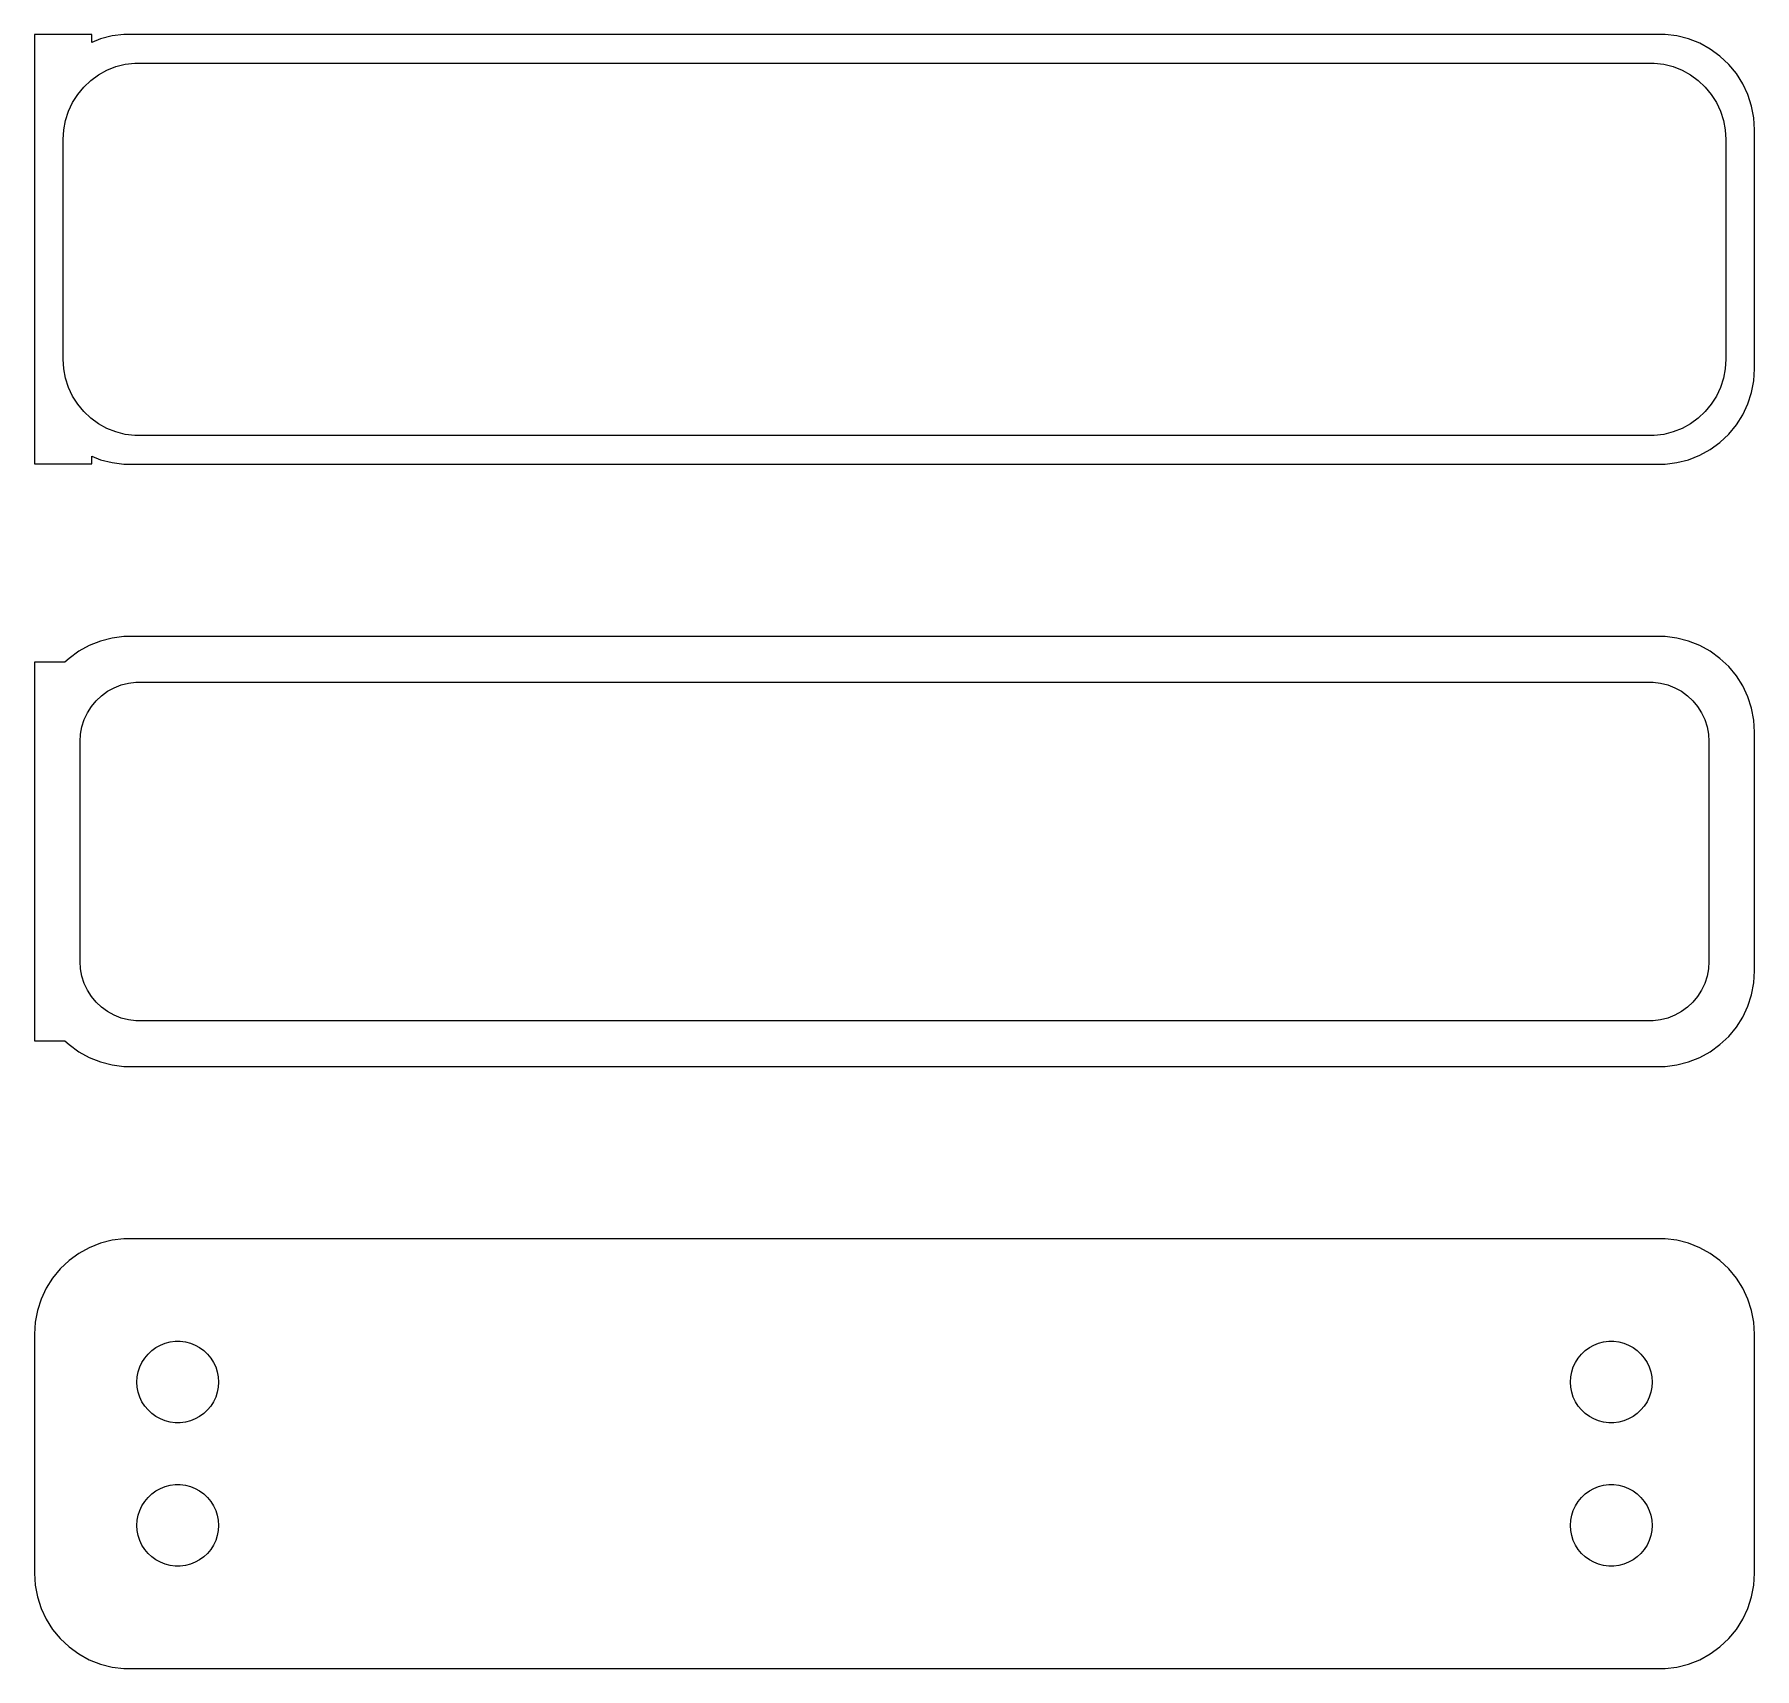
# Model space of a CAD drawing. Header units: metres. Extents: x -45 to 45, y 83.3 to 168.7.
import ezdxf

# ---------------------------------------------------------------- set-up
doc = ezdxf.new("R2010")
doc.units = ezdxf.units.M

msp = doc.modelspace()

# ---------------------------------------------------------------- linework, layer by layer
for p, q in [((-42, 168.729), (-45, 168.729)), ((-45, 168.729), (-45, 146.271)), ((-42, 168.325), (-42, 168.729)), ((-41.5451, 168.505), (-42, 168.325)), ((-40.9369, 168.661), (-41.5451, 168.505)), ((-40.3139, 168.74), (-40.9369, 168.661)), ((40.3139, 168.74), (-40.3139, 168.74)), ((40.9369, 168.661), (40.3139, 168.74)), ((41.5451, 168.505), (40.9369, 168.661)), ((42.1289, 168.274), (41.5451, 168.505)), ((42.6791, 167.972), (42.1289, 168.274)), ((43.1871, 167.603), (42.6791, 167.972)), ((43.6448, 167.173), (43.1871, 167.603)), ((-42.0497, 166.332), (-41.6433, 166.627)), ((-41.6433, 166.627), (-41.2031, 166.869)), ((-41.2031, 166.869), (-40.7361, 167.054)), ((-40.7361, 167.054), (-40.2495, 167.179)), ((-40.2495, 167.179), (-39.7512, 167.242)), ((-39.7512, 167.242), (39.7512, 167.242)), ((39.7512, 167.242), (40.2495, 167.179)), ((40.2495, 167.179), (40.7361, 167.054)), ((40.7361, 167.054), (41.2031, 166.869)), ((41.2031, 166.869), (41.6433, 166.627)), ((41.6433, 166.627), (42.0497, 166.332)), ((44.0451, 166.689), (43.6448, 167.173)), ((44.3815, 166.159), (44.0451, 166.689)), ((-43.0052, 165.177), (-42.7361, 165.601)), ((-42.7361, 165.601), (-42.4159, 165.988)), ((-42.4159, 165.988), (-42.0497, 166.332)), ((42.0497, 166.332), (42.4159, 165.988)), ((42.4159, 165.988), (42.7361, 165.601)), ((42.7361, 165.601), (43.0052, 165.177)), ((44.6489, 165.591), (44.3815, 166.159)), ((-43.3743, 164.245), (-43.2191, 164.722)), ((-43.2191, 164.722), (-43.0052, 165.177)), ((43.0052, 165.177), (43.2191, 164.722)), ((43.2191, 164.722), (43.3743, 164.245)), ((44.8429, 164.993), (44.6489, 165.591)), ((44.9606, 164.377), (44.8429, 164.993)), ((-43.4685, 163.751), (-43.3743, 164.245)), ((43.3743, 164.245), (43.4685, 163.751)), ((45, 163.75), (44.9606, 164.377)), ((-43.5, 163.25), (-43.4685, 163.751)), ((-43.5, 151.75), (-43.5, 163.25)), ((43.4685, 163.751), (43.5, 163.25)), ((43.5, 163.25), (43.5, 151.75)), ((45, 151.25), (45, 163.75)), ((-43.4685, 151.249), (-43.5, 151.75)), ((-43.3743, 150.755), (-43.4685, 151.249)), ((43.4685, 151.249), (43.3743, 150.755)), ((43.5, 151.75), (43.4685, 151.249)), ((44.9606, 150.623), (45, 151.25)), ((-43.2191, 150.278), (-43.3743, 150.755)), ((43.3743, 150.755), (43.2191, 150.278)), ((44.8429, 150.007), (44.9606, 150.623)), ((-43.0052, 149.823), (-43.2191, 150.278)), ((-42.7361, 149.399), (-43.0052, 149.823)), ((43.0052, 149.823), (42.7361, 149.399)), ((43.2191, 150.278), (43.0052, 149.823)), ((44.3815, 148.841), (44.6489, 149.409)), ((44.6489, 149.409), (44.8429, 150.007)), ((-42.4159, 149.012), (-42.7361, 149.399)), ((-42.0497, 148.668), (-42.4159, 149.012)), ((-41.6433, 148.373), (-42.0497, 148.668)), ((42.0497, 148.668), (41.6433, 148.373)), ((42.4159, 149.012), (42.0497, 148.668)), ((42.7361, 149.399), (42.4159, 149.012)), ((44.0451, 148.311), (44.3815, 148.841)), ((-41.2031, 148.131), (-41.6433, 148.373)), ((-40.7361, 147.946), (-41.2031, 148.131)), ((-40.2495, 147.821), (-40.7361, 147.946)), ((-39.7512, 147.758), (-40.2495, 147.821)), ((39.7512, 147.758), (-39.7512, 147.758)), ((40.2495, 147.821), (39.7512, 147.758)), ((40.7361, 147.946), (40.2495, 147.821)), ((41.2031, 148.131), (40.7361, 147.946)), ((41.6433, 148.373), (41.2031, 148.131)), ((43.1871, 147.397), (43.6448, 147.827)), ((43.6448, 147.827), (44.0451, 148.311)), ((41.5451, 146.495), (42.1289, 146.726)), ((42.1289, 146.726), (42.6791, 147.028)), ((42.6791, 147.028), (43.1871, 147.397)), ((-45, 146.271), (-42, 146.271)), ((-42, 146.271), (-42, 146.675)), ((-42, 146.675), (-41.5451, 146.495)), ((-41.5451, 146.495), (-40.9369, 146.339)), ((-40.9369, 146.339), (-40.3139, 146.26)), ((-40.3139, 146.26), (40.3139, 146.26)), ((40.3139, 146.26), (40.9369, 146.339)), ((40.9369, 146.339), (41.5451, 146.495)), ((-41.5451, 137.005), (-42.1289, 136.774)), ((-40.9369, 137.161), (-41.5451, 137.005)), ((-40.3139, 137.24), (-40.9369, 137.161)), ((40.3139, 137.24), (-40.3139, 137.24)), ((40.9369, 137.161), (40.3139, 137.24)), ((41.5451, 137.005), (40.9369, 137.161)), ((42.1289, 136.774), (41.5451, 137.005)), ((-43.4, 135.903), (-45, 135.903)), ((-45, 135.903), (-45, 116.097)), ((-43.1871, 136.103), (-43.4, 135.903)), ((-42.6791, 136.472), (-43.1871, 136.103)), ((-42.1289, 136.774), (-42.6791, 136.472)), ((42.6791, 136.472), (42.1289, 136.774)), ((43.1871, 136.103), (42.6791, 136.472)), ((43.6448, 135.673), (43.1871, 136.103)), ((44.0451, 135.189), (43.6448, 135.673)), ((44.3815, 134.659), (44.0451, 135.189)), ((-41.7692, 133.881), (-41.4842, 134.149)), ((-41.4842, 134.149), (-41.168, 134.378)), ((-41.168, 134.378), (-40.8254, 134.567)), ((-40.8254, 134.567), (-40.4619, 134.711)), ((-40.4619, 134.711), (-40.0833, 134.808)), ((-40.0833, 134.808), (-39.6954, 134.857)), ((-39.6954, 134.857), (39.6954, 134.857)), ((39.6954, 134.857), (40.0833, 134.808)), ((40.0833, 134.808), (40.4619, 134.711)), ((40.4619, 134.711), (40.8254, 134.567)), ((40.8254, 134.567), (41.168, 134.378)), ((41.168, 134.378), (41.4842, 134.149)), ((41.4842, 134.149), (41.7692, 133.881)), ((44.6489, 134.091), (44.3815, 134.659)), ((-42.3943, 132.896), (-42.2279, 133.25)), ((-42.2279, 133.25), (-42.0184, 133.58)), ((-42.0184, 133.58), (-41.7692, 133.881)), ((41.7692, 133.881), (42.0184, 133.58)), ((42.0184, 133.58), (42.2279, 133.25)), ((42.2279, 133.25), (42.3943, 132.896)), ((44.8429, 133.493), (44.6489, 134.091)), ((44.9606, 132.877), (44.8429, 133.493)), ((-42.5884, 132.14), (-42.5151, 132.524)), ((-42.5151, 132.524), (-42.3943, 132.896)), ((42.3943, 132.896), (42.5151, 132.524)), ((42.5151, 132.524), (42.5884, 132.14)), ((45, 132.25), (44.9606, 132.877)), ((-42.6129, 131.75), (-42.5884, 132.14)), ((-42.6129, 120.25), (-42.6129, 131.75)), ((42.5884, 132.14), (42.6129, 131.75)), ((42.6129, 131.75), (42.6129, 120.25)), ((45, 119.75), (45, 132.25)), ((-42.5884, 119.86), (-42.6129, 120.25)), ((-42.5151, 119.476), (-42.5884, 119.86)), ((42.5884, 119.86), (42.5151, 119.476)), ((42.6129, 120.25), (42.5884, 119.86)), ((44.9606, 119.123), (45, 119.75)), ((-42.3943, 119.104), (-42.5151, 119.476)), ((-42.2279, 118.75), (-42.3943, 119.104)), ((42.3943, 119.104), (42.2279, 118.75)), ((42.5151, 119.476), (42.3943, 119.104)), ((44.8429, 118.507), (44.9606, 119.123)), ((-42.0184, 118.42), (-42.2279, 118.75)), ((-41.7692, 118.119), (-42.0184, 118.42)), ((-41.4842, 117.851), (-41.7692, 118.119)), ((41.7692, 118.119), (41.4842, 117.851)), ((42.0184, 118.42), (41.7692, 118.119)), ((42.2279, 118.75), (42.0184, 118.42)), ((44.3815, 117.341), (44.6489, 117.909)), ((44.6489, 117.909), (44.8429, 118.507)), ((-41.168, 117.622), (-41.4842, 117.851)), ((-40.8254, 117.433), (-41.168, 117.622)), ((-40.4619, 117.289), (-40.8254, 117.433)), ((-40.0833, 117.192), (-40.4619, 117.289)), ((-39.6954, 117.143), (-40.0833, 117.192)), ((39.6954, 117.143), (-39.6954, 117.143)), ((40.0833, 117.192), (39.6954, 117.143)), ((40.4619, 117.289), (40.0833, 117.192)), ((40.8254, 117.433), (40.4619, 117.289)), ((41.168, 117.622), (40.8254, 117.433)), ((41.4842, 117.851), (41.168, 117.622)), ((44.0451, 116.811), (44.3815, 117.341)), ((43.1871, 115.897), (43.6448, 116.327)), ((43.6448, 116.327), (44.0451, 116.811)), ((-45, 116.097), (-43.4, 116.097)), ((-43.4, 116.097), (-43.1871, 115.897)), ((-43.1871, 115.897), (-42.6791, 115.528)), ((-42.6791, 115.528), (-42.1289, 115.226)), ((-42.1289, 115.226), (-41.5451, 114.995)), ((41.5451, 114.995), (42.1289, 115.226)), ((42.1289, 115.226), (42.6791, 115.528)), ((42.6791, 115.528), (43.1871, 115.897)), ((-41.5451, 114.995), (-40.9369, 114.839)), ((-40.9369, 114.839), (-40.3139, 114.76)), ((-40.3139, 114.76), (40.3139, 114.76)), ((40.3139, 114.76), (40.9369, 114.839)), ((40.9369, 114.839), (41.5451, 114.995)), ((-41.5451, 105.505), (-42.1289, 105.274)), ((-40.9369, 105.661), (-41.5451, 105.505)), ((-40.3139, 105.74), (-40.9369, 105.661)), ((40.3139, 105.74), (-40.3139, 105.74)), ((40.9369, 105.661), (40.3139, 105.74)), ((41.5451, 105.505), (40.9369, 105.661)), ((42.1289, 105.274), (41.5451, 105.505)), ((-43.1871, 104.603), (-43.6448, 104.173)), ((-42.6791, 104.972), (-43.1871, 104.603)), ((-42.1289, 105.274), (-42.6791, 104.972)), ((42.6791, 104.972), (42.1289, 105.274)), ((43.1871, 104.603), (42.6791, 104.972)), ((43.6448, 104.173), (43.1871, 104.603)), ((-44.0451, 103.689), (-44.3815, 103.159)), ((-43.6448, 104.173), (-44.0451, 103.689)), ((44.0451, 103.689), (43.6448, 104.173)), ((44.3815, 103.159), (44.0451, 103.689)), ((-44.3815, 103.159), (-44.6489, 102.591)), ((44.6489, 102.591), (44.3815, 103.159)), ((-44.8429, 101.993), (-44.9606, 101.377)), ((-44.6489, 102.591), (-44.8429, 101.993)), ((44.8429, 101.993), (44.6489, 102.591)), ((44.9606, 101.377), (44.8429, 101.993)), ((-44.9606, 101.377), (-45, 100.75)), ((45, 100.75), (44.9606, 101.377)), ((-45, 100.75), (-45, 88.25)), ((-38.8611, 99.8953), (-38.6441, 100.053)), ((-38.6441, 100.053), (-38.4092, 100.182)), ((-38.4092, 100.182), (-38.1598, 100.281)), ((-38.1598, 100.281), (-37.9001, 100.347)), ((-37.9001, 100.347), (-37.6341, 100.381)), ((-37.6341, 100.381), (-37.3659, 100.381)), ((-37.3659, 100.381), (-37.0999, 100.347)), ((-37.0999, 100.347), (-36.8401, 100.281)), ((-36.8401, 100.281), (-36.5908, 100.182)), ((-36.5908, 100.182), (-36.3559, 100.053)), ((-36.3559, 100.053), (-36.1389, 99.8953)), ((36.1389, 99.8953), (36.3559, 100.053)), ((36.3559, 100.053), (36.5908, 100.182)), ((36.5908, 100.182), (36.8401, 100.281)), ((36.8401, 100.281), (37.0999, 100.347)), ((37.0999, 100.347), (37.3659, 100.381)), ((37.3659, 100.381), (37.6341, 100.381)), ((37.6341, 100.381), (37.9001, 100.347)), ((37.9001, 100.347), (38.1598, 100.281)), ((38.1598, 100.281), (38.4092, 100.182)), ((38.4092, 100.182), (38.6441, 100.053)), ((38.6441, 100.053), (38.8611, 99.8953)), ((45, 88.25), (45, 100.75)), ((-39.5682, 98.781), (-39.4853, 99.036)), ((-39.4853, 99.036), (-39.3712, 99.2787)), ((-39.3712, 99.2787), (-39.2275, 99.5051)), ((-39.2275, 99.5051), (-39.0565, 99.7117)), ((-39.0565, 99.7117), (-38.8611, 99.8953)), ((-36.1389, 99.8953), (-35.9434, 99.7117)), ((-35.9434, 99.7117), (-35.7725, 99.5051)), ((-35.7725, 99.5051), (-35.6288, 99.2787)), ((-35.6288, 99.2787), (-35.5146, 99.036)), ((-35.5146, 99.036), (-35.4318, 98.781)), ((35.4318, 98.781), (35.5146, 99.036)), ((35.5146, 99.036), (35.6288, 99.2787)), ((35.6288, 99.2787), (35.7725, 99.5051)), ((35.7725, 99.5051), (35.9434, 99.7117)), ((35.9434, 99.7117), (36.1389, 99.8953)), ((38.8611, 99.8953), (39.0565, 99.7117)), ((39.0565, 99.7117), (39.2275, 99.5051)), ((39.2275, 99.5051), (39.3712, 99.2787)), ((39.3712, 99.2787), (39.4853, 99.036)), ((39.4853, 99.036), (39.5682, 98.781)), ((-39.6353, 98.25), (-39.6185, 98.5176)), ((-39.6185, 97.9824), (-39.6353, 98.25)), ((-39.6185, 98.5176), (-39.5682, 98.781)), ((-35.4318, 98.781), (-35.3815, 98.5176)), ((-35.3815, 98.5176), (-35.3647, 98.25)), ((-35.3647, 98.25), (-35.3815, 97.9824)), ((35.3647, 98.25), (35.3815, 98.5176)), ((35.3815, 97.9824), (35.3647, 98.25)), ((35.3815, 98.5176), (35.4318, 98.781)), ((39.5682, 98.781), (39.6185, 98.5176)), ((39.6185, 98.5176), (39.6353, 98.25)), ((39.6353, 98.25), (39.6185, 97.9824)), ((-39.5682, 97.719), (-39.6185, 97.9824)), ((-39.4853, 97.4639), (-39.5682, 97.719)), ((-39.3712, 97.2213), (-39.4853, 97.4639)), ((-39.2275, 96.9949), (-39.3712, 97.2213)), ((-35.6288, 97.2213), (-35.7725, 96.9949)), ((-35.5146, 97.4639), (-35.6288, 97.2213)), ((-35.4318, 97.719), (-35.5146, 97.4639)), ((-35.3815, 97.9824), (-35.4318, 97.719)), ((35.4318, 97.719), (35.3815, 97.9824)), ((35.5146, 97.4639), (35.4318, 97.719)), ((35.6288, 97.2213), (35.5146, 97.4639)), ((35.7725, 96.9949), (35.6288, 97.2213)), ((39.3712, 97.2213), (39.2275, 96.9949)), ((39.4853, 97.4639), (39.3712, 97.2213)), ((39.5682, 97.719), (39.4853, 97.4639)), ((39.6185, 97.9824), (39.5682, 97.719)), ((-39.0565, 96.7883), (-39.2275, 96.9949)), ((-38.8611, 96.6047), (-39.0565, 96.7883)), ((-38.6441, 96.4471), (-38.8611, 96.6047)), ((-38.4092, 96.3179), (-38.6441, 96.4471)), ((-38.1598, 96.2192), (-38.4092, 96.3179)), ((-36.5908, 96.3179), (-36.8401, 96.2192)), ((-36.3559, 96.4471), (-36.5908, 96.3179)), ((-36.1389, 96.6047), (-36.3559, 96.4471)), ((-35.9434, 96.7883), (-36.1389, 96.6047)), ((-35.7725, 96.9949), (-35.9434, 96.7883)), ((35.9434, 96.7883), (35.7725, 96.9949)), ((36.1389, 96.6047), (35.9434, 96.7883)), ((36.3559, 96.4471), (36.1389, 96.6047)), ((36.5908, 96.3179), (36.3559, 96.4471)), ((36.8401, 96.2192), (36.5908, 96.3179)), ((38.4092, 96.3179), (38.1598, 96.2192)), ((38.6441, 96.4471), (38.4092, 96.3179)), ((38.8611, 96.6047), (38.6441, 96.4471)), ((39.0565, 96.7883), (38.8611, 96.6047)), ((39.2275, 96.9949), (39.0565, 96.7883)), ((-37.9001, 96.1525), (-38.1598, 96.2192)), ((-37.6341, 96.1189), (-37.9001, 96.1525)), ((-37.3659, 96.1189), (-37.6341, 96.1189)), ((-37.0999, 96.1525), (-37.3659, 96.1189)), ((-36.8401, 96.2192), (-37.0999, 96.1525)), ((37.0999, 96.1525), (36.8401, 96.2192)), ((37.3659, 96.1189), (37.0999, 96.1525)), ((37.6341, 96.1189), (37.3659, 96.1189)), ((37.9001, 96.1525), (37.6341, 96.1189)), ((38.1598, 96.2192), (37.9001, 96.1525)), ((-38.4092, 92.6821), (-38.1598, 92.7808)), ((-38.1598, 92.7808), (-37.9001, 92.8475)), ((-37.9001, 92.8475), (-37.6341, 92.8811)), ((-37.6341, 92.8811), (-37.3659, 92.8811)), ((-37.3659, 92.8811), (-37.0999, 92.8475)), ((-37.0999, 92.8475), (-36.8401, 92.7808)), ((-36.8401, 92.7808), (-36.5908, 92.6821)), ((36.5908, 92.6821), (36.8401, 92.7808)), ((36.8401, 92.7808), (37.0999, 92.8475)), ((37.0999, 92.8475), (37.3659, 92.8811)), ((37.3659, 92.8811), (37.6341, 92.8811)), ((37.6341, 92.8811), (37.9001, 92.8475)), ((37.9001, 92.8475), (38.1598, 92.7808)), ((38.1598, 92.7808), (38.4092, 92.6821)), ((-39.3712, 91.7787), (-39.2275, 92.0051)), ((-39.2275, 92.0051), (-39.0565, 92.2117)), ((-39.0565, 92.2117), (-38.8611, 92.3953)), ((-38.8611, 92.3953), (-38.6441, 92.5529)), ((-38.6441, 92.5529), (-38.4092, 92.6821)), ((-36.5908, 92.6821), (-36.3559, 92.5529)), ((-36.3559, 92.5529), (-36.1389, 92.3953)), ((-36.1389, 92.3953), (-35.9434, 92.2117)), ((-35.9434, 92.2117), (-35.7725, 92.0051)), ((-35.7725, 92.0051), (-35.6288, 91.7787)), ((35.6288, 91.7787), (35.7725, 92.0051)), ((35.7725, 92.0051), (35.9434, 92.2117)), ((35.9434, 92.2117), (36.1389, 92.3953)), ((36.1389, 92.3953), (36.3559, 92.5529)), ((36.3559, 92.5529), (36.5908, 92.6821)), ((38.4092, 92.6821), (38.6441, 92.5529)), ((38.6441, 92.5529), (38.8611, 92.3953)), ((38.8611, 92.3953), (39.0565, 92.2117)), ((39.0565, 92.2117), (39.2275, 92.0051)), ((39.2275, 92.0051), (39.3712, 91.7787)), ((-39.6353, 90.75), (-39.6185, 91.0176)), ((-39.6185, 91.0176), (-39.5682, 91.281)), ((-39.5682, 91.281), (-39.4853, 91.5361)), ((-39.4853, 91.5361), (-39.3712, 91.7787)), ((-35.6288, 91.7787), (-35.5146, 91.5361)), ((-35.5146, 91.5361), (-35.4318, 91.281)), ((-35.4318, 91.281), (-35.3815, 91.0176)), ((-35.3815, 91.0176), (-35.3647, 90.75)), ((35.3647, 90.75), (35.3815, 91.0176)), ((35.3815, 91.0176), (35.4318, 91.281)), ((35.4318, 91.281), (35.5146, 91.5361)), ((35.5146, 91.5361), (35.6288, 91.7787)), ((39.3712, 91.7787), (39.4853, 91.5361)), ((39.4853, 91.5361), (39.5682, 91.281)), ((39.5682, 91.281), (39.6185, 91.0176)), ((39.6185, 91.0176), (39.6353, 90.75)), ((-39.6185, 90.4824), (-39.6353, 90.75)), ((-39.5682, 90.219), (-39.6185, 90.4824)), ((-39.4853, 89.964), (-39.5682, 90.219)), ((-35.4318, 90.219), (-35.5146, 89.964)), ((-35.3815, 90.4824), (-35.4318, 90.219)), ((-35.3647, 90.75), (-35.3815, 90.4824)), ((35.3815, 90.4824), (35.3647, 90.75)), ((35.4318, 90.219), (35.3815, 90.4824)), ((35.5146, 89.964), (35.4318, 90.219)), ((39.5682, 90.219), (39.4853, 89.964)), ((39.6185, 90.4824), (39.5682, 90.219)), ((39.6353, 90.75), (39.6185, 90.4824)), ((-39.3712, 89.7213), (-39.4853, 89.964)), ((-39.2275, 89.4949), (-39.3712, 89.7213)), ((-39.0565, 89.2883), (-39.2275, 89.4949)), ((-38.8611, 89.1047), (-39.0565, 89.2883)), ((-38.6441, 88.9471), (-38.8611, 89.1047)), ((-36.1389, 89.1047), (-36.3559, 88.9471)), ((-35.9434, 89.2883), (-36.1389, 89.1047)), ((-35.7725, 89.4949), (-35.9434, 89.2883)), ((-35.6288, 89.7213), (-35.7725, 89.4949)), ((-35.5146, 89.964), (-35.6288, 89.7213)), ((35.6288, 89.7213), (35.5146, 89.964)), ((35.7725, 89.4949), (35.6288, 89.7213)), ((35.9434, 89.2883), (35.7725, 89.4949)), ((36.1389, 89.1047), (35.9434, 89.2883)), ((36.3559, 88.9471), (36.1389, 89.1047)), ((38.8611, 89.1047), (38.6441, 88.9471)), ((39.0565, 89.2883), (38.8611, 89.1047)), ((39.2275, 89.4949), (39.0565, 89.2883)), ((39.3712, 89.7213), (39.2275, 89.4949)), ((39.4853, 89.964), (39.3712, 89.7213)), ((-45, 88.25), (-44.9606, 87.6233)), ((-38.4092, 88.8179), (-38.6441, 88.9471)), ((-38.1598, 88.7192), (-38.4092, 88.8179)), ((-37.9001, 88.6525), (-38.1598, 88.7192)), ((-37.6341, 88.6189), (-37.9001, 88.6525)), ((-37.3659, 88.6189), (-37.6341, 88.6189)), ((-37.0999, 88.6525), (-37.3659, 88.6189)), ((-36.8401, 88.7192), (-37.0999, 88.6525)), ((-36.5908, 88.8179), (-36.8401, 88.7192)), ((-36.3559, 88.9471), (-36.5908, 88.8179)), ((36.5908, 88.8179), (36.3559, 88.9471)), ((36.8401, 88.7192), (36.5908, 88.8179)), ((37.0999, 88.6525), (36.8401, 88.7192)), ((37.3659, 88.6189), (37.0999, 88.6525)), ((37.6341, 88.6189), (37.3659, 88.6189)), ((37.9001, 88.6525), (37.6341, 88.6189)), ((38.1598, 88.7192), (37.9001, 88.6525)), ((38.4092, 88.8179), (38.1598, 88.7192)), ((38.6441, 88.9471), (38.4092, 88.8179)), ((44.9606, 87.6233), (45, 88.25)), ((-44.9606, 87.6233), (-44.8429, 87.0066)), ((44.8429, 87.0066), (44.9606, 87.6233)), ((-44.8429, 87.0066), (-44.6489, 86.4094)), ((-44.6489, 86.4094), (-44.3815, 85.8412)), ((44.3815, 85.8412), (44.6489, 86.4094)), ((44.6489, 86.4094), (44.8429, 87.0066)), ((-44.3815, 85.8412), (-44.0451, 85.3111)), ((44.0451, 85.3111), (44.3815, 85.8412)), ((-44.0451, 85.3111), (-43.6448, 84.8273)), ((-43.6448, 84.8273), (-43.1871, 84.3974)), ((43.1871, 84.3974), (43.6448, 84.8273)), ((43.6448, 84.8273), (44.0451, 85.3111)), ((-43.1871, 84.3974), (-42.6791, 84.0284)), ((-42.6791, 84.0284), (-42.1289, 83.7259)), ((-42.1289, 83.7259), (-41.5451, 83.4947)), ((41.5451, 83.4947), (42.1289, 83.7259)), ((42.1289, 83.7259), (42.6791, 84.0284)), ((42.6791, 84.0284), (43.1871, 84.3974)), ((-41.5451, 83.4947), (-40.9369, 83.3386)), ((-40.9369, 83.3386), (-40.3139, 83.2599)), ((-40.3139, 83.2599), (40.3139, 83.2599)), ((40.3139, 83.2599), (40.9369, 83.3386)), ((40.9369, 83.3386), (41.5451, 83.4947))]:
    msp.add_line(p, q)

doc.saveas('drawing.dxf')
